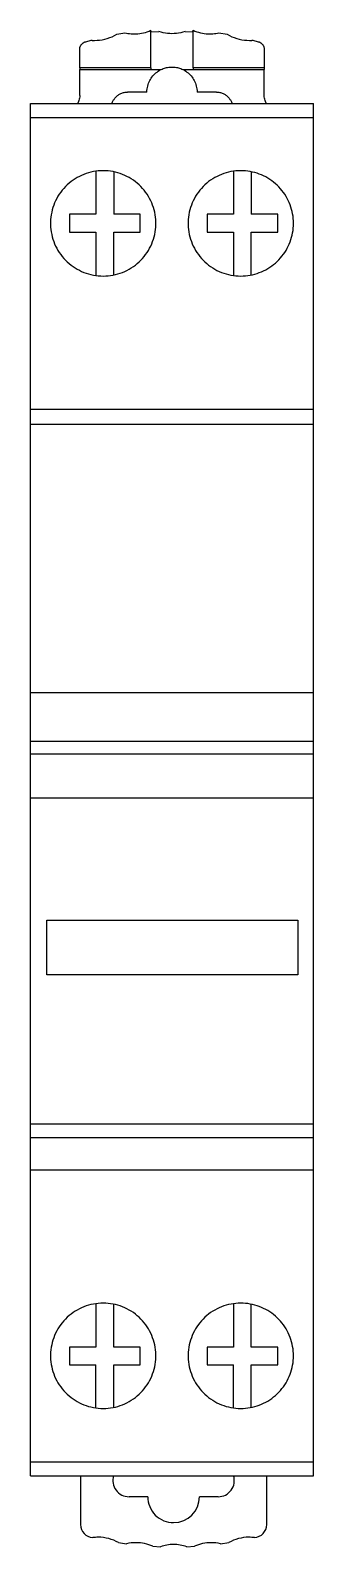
# Model space of a CAD drawing. Header units: millimetres. Extents: x 3609 to 5941, y 2453 to 3731.
# Drawn here: x 5075.5 to 5092.2, y 3355.9 to 3445.7 of the extents above; entities that cross this region are included whole.
import ezdxf

# ---------------------------------------------------------------- set-up
doc = ezdxf.new("R2010")
doc.units = ezdxf.units.MM

msp = doc.modelspace()

# ---------------------------------------------------------------- linework, layer by layer
for p, q in [((5079.853, 3445.139), (5080.001, 3445.179)), ((5080.001, 3445.179), (5080.146, 3445.228)), ((5080.146, 3445.228), (5080.289, 3445.287)), ((5080.289, 3445.287), (5080.43, 3445.354)), ((5080.43, 3445.354), (5080.569, 3445.431)), ((5080.569, 3445.431), (5081.05, 3445.509)), ((5081.05, 3445.509), (5081.14, 3445.491)), ((5081.14, 3445.491), (5081.23, 3445.476)), ((5081.23, 3445.476), (5081.32, 3445.465)), ((5081.32, 3445.465), (5081.409, 3445.457)), ((5081.409, 3445.457), (5081.498, 3445.452)), ((5081.498, 3445.452), (5081.587, 3445.45)), ((5081.587, 3445.45), (5081.7, 3445.453)), ((5081.7, 3445.453), (5081.813, 3445.461)), ((5081.813, 3445.461), (5081.925, 3445.474)), ((5081.925, 3445.474), (5082.037, 3445.492)), ((5082.037, 3445.492), (5082.148, 3445.515)), ((5082.148, 3445.515), (5082.259, 3445.543)), ((5082.259, 3445.543), (5082.369, 3445.577)), ((5082.369, 3445.577), (5082.479, 3445.617)), ((5082.479, 3445.617), (5082.588, 3445.662)), ((5082.596, 3445.602), (5082.588, 3445.662)), ((5082.588, 3443.451), (5082.588, 3445.662)), ((5082.588, 3445.602), (5082.596, 3445.602)), ((5082.6, 3445.57), (5082.596, 3445.602)), ((5082.6, 3445.57), (5083.057, 3445.592)), ((5083.186, 3445.552), (5083.057, 3445.592)), ((5083.315, 3445.52), (5083.186, 3445.552)), ((5083.445, 3445.495), (5083.315, 3445.52)), ((5083.574, 3445.478), (5083.445, 3445.495)), ((5083.704, 3445.467), (5083.574, 3445.478)), ((5083.833, 3445.464), (5083.704, 3445.467)), ((5083.962, 3445.467), (5083.833, 3445.464)), ((5084.092, 3445.478), (5083.962, 3445.467)), ((5084.221, 3445.495), (5084.092, 3445.478)), ((5084.351, 3445.52), (5084.221, 3445.495)), ((5084.48, 3445.552), (5084.351, 3445.52)), ((5084.609, 3445.592), (5084.48, 3445.552)), ((5084.609, 3445.592), (5085.066, 3445.57)), ((5085.066, 3445.57), (5085.07, 3445.602)), ((5085.07, 3445.602), (5085.078, 3445.662)), ((5085.07, 3445.602), (5085.078, 3445.602)), ((5085.078, 3445.662), (5085.188, 3445.617)), ((5085.078, 3443.451), (5085.078, 3445.662)), ((5085.188, 3445.617), (5085.298, 3445.578)), ((5085.298, 3445.578), (5085.408, 3445.544)), ((5085.408, 3445.544), (5085.519, 3445.515)), ((5085.519, 3445.515), (5085.631, 3445.492)), ((5085.631, 3445.492), (5085.743, 3445.474)), ((5085.743, 3445.474), (5085.856, 3445.461)), ((5085.856, 3445.461), (5085.969, 3445.453)), ((5085.969, 3445.453), (5086.083, 3445.451)), ((5086.083, 3445.451), (5086.171, 3445.452)), ((5086.171, 3445.452), (5086.258, 3445.457)), ((5086.258, 3445.457), (5086.346, 3445.465)), ((5086.346, 3445.465), (5086.434, 3445.476)), ((5086.434, 3445.476), (5086.523, 3445.49)), ((5086.523, 3445.49), (5086.612, 3445.507)), ((5086.612, 3445.507), (5087.092, 3445.431)), ((5087.092, 3445.431), (5087.231, 3445.354)), ((5087.231, 3445.354), (5087.373, 3445.287)), ((5087.373, 3445.287), (5087.516, 3445.228)), ((5087.516, 3445.228), (5087.662, 3445.179)), ((5087.662, 3445.179), (5087.81, 3445.139)), ((5078.375, 3443.451), (5078.376, 3444.577)), ((5078.376, 3444.577), (5078.38, 3444.606)), ((5078.38, 3444.606), (5078.384, 3444.633)), ((5078.384, 3444.633), (5078.39, 3444.659)), ((5078.39, 3444.659), (5078.398, 3444.684)), ((5078.398, 3444.684), (5078.407, 3444.708)), ((5078.407, 3444.708), (5078.417, 3444.731)), ((5078.417, 3444.731), (5078.428, 3444.753)), ((5078.428, 3444.753), (5078.44, 3444.774)), ((5078.44, 3444.774), (5078.453, 3444.794)), ((5078.453, 3444.794), (5078.467, 3444.814)), ((5078.467, 3444.814), (5078.482, 3444.832)), ((5078.482, 3444.832), (5078.497, 3444.85)), ((5078.497, 3444.85), (5078.514, 3444.867)), ((5078.514, 3444.867), (5078.531, 3444.884)), ((5078.531, 3444.884), (5078.549, 3444.9)), ((5078.549, 3444.9), (5078.569, 3444.914)), ((5078.569, 3444.914), (5078.589, 3444.928)), ((5078.589, 3444.928), (5078.611, 3444.941)), ((5078.611, 3444.941), (5078.633, 3444.953)), ((5078.633, 3444.953), (5078.657, 3444.963)), ((5078.657, 3444.963), (5078.682, 3444.973)), ((5078.682, 3444.973), (5078.709, 3444.981)), ((5078.709, 3444.981), (5078.737, 3444.988)), ((5078.737, 3444.988), (5079.05, 3445.073)), ((5079.05, 3445.073), (5079.082, 3445.071)), ((5079.082, 3445.071), (5079.115, 3445.069)), ((5079.115, 3445.069), (5079.147, 3445.068)), ((5079.147, 3445.068), (5079.179, 3445.067)), ((5079.179, 3445.067), (5079.211, 3445.066)), ((5079.211, 3445.066), (5079.243, 3445.066)), ((5079.243, 3445.066), (5079.399, 3445.071)), ((5079.399, 3445.071), (5079.552, 3445.085)), ((5079.552, 3445.085), (5079.704, 3445.107)), ((5079.704, 3445.107), (5079.853, 3445.139)), ((5087.81, 3445.139), (5087.96, 3445.107)), ((5087.96, 3445.107), (5088.112, 3445.085)), ((5088.112, 3445.085), (5088.267, 3445.071)), ((5088.267, 3445.071), (5088.423, 3445.066)), ((5088.423, 3445.066), (5088.455, 3445.066)), ((5088.455, 3445.066), (5088.487, 3445.067)), ((5088.487, 3445.067), (5088.519, 3445.068)), ((5088.519, 3445.068), (5088.551, 3445.069)), ((5088.551, 3445.069), (5088.583, 3445.071)), ((5088.583, 3445.071), (5088.616, 3445.073)), ((5088.616, 3445.073), (5088.929, 3444.988)), ((5088.929, 3444.988), (5088.957, 3444.981)), ((5088.957, 3444.981), (5088.983, 3444.973)), ((5088.983, 3444.973), (5089.009, 3444.963)), ((5089.009, 3444.963), (5089.033, 3444.953)), ((5089.033, 3444.953), (5089.055, 3444.941)), ((5089.055, 3444.941), (5089.077, 3444.928)), ((5089.077, 3444.928), (5089.097, 3444.914)), ((5089.097, 3444.914), (5089.116, 3444.899)), ((5089.116, 3444.899), (5089.135, 3444.884)), ((5089.135, 3444.884), (5089.152, 3444.867)), ((5089.152, 3444.867), (5089.168, 3444.85)), ((5089.168, 3444.85), (5089.184, 3444.832)), ((5089.184, 3444.832), (5089.199, 3444.814)), ((5089.199, 3444.814), (5089.213, 3444.794)), ((5089.213, 3444.794), (5089.226, 3444.774)), ((5089.226, 3444.774), (5089.238, 3444.753)), ((5089.238, 3444.753), (5089.249, 3444.731)), ((5089.249, 3444.731), (5089.259, 3444.708)), ((5089.259, 3444.708), (5089.268, 3444.684)), ((5089.268, 3444.684), (5089.275, 3444.659)), ((5089.275, 3444.659), (5089.282, 3444.633)), ((5089.282, 3444.633), (5089.286, 3444.605)), ((5089.286, 3444.605), (5089.29, 3444.577)), ((5089.29, 3444.577), (5089.291, 3443.451)), ((5082.588, 3443.451), (5078.375, 3443.451)), ((5078.375, 3443.451), (5078.375, 3443.34)), ((5082.588, 3443.451), (5082.588, 3443.34)), ((5083.25, 3443.37), (5083.315, 3443.396)), ((5083.315, 3443.396), (5083.38, 3443.418)), ((5083.38, 3443.418), (5083.444, 3443.438)), ((5083.444, 3443.438), (5083.509, 3443.454)), ((5083.509, 3443.454), (5083.574, 3443.467)), ((5083.574, 3443.467), (5083.639, 3443.476)), ((5083.639, 3443.476), (5083.703, 3443.483)), ((5083.703, 3443.483), (5083.768, 3443.487)), ((5083.768, 3443.487), (5083.833, 3443.489)), ((5083.833, 3443.489), (5083.898, 3443.487)), ((5083.898, 3443.487), (5083.963, 3443.483)), ((5083.963, 3443.483), (5084.027, 3443.476)), ((5084.027, 3443.476), (5084.092, 3443.467)), ((5084.092, 3443.467), (5084.157, 3443.454)), ((5084.157, 3443.454), (5084.222, 3443.438)), ((5084.222, 3443.438), (5084.286, 3443.418)), ((5084.286, 3443.418), (5084.351, 3443.396)), ((5084.351, 3443.396), (5084.416, 3443.37)), ((5089.291, 3443.451), (5085.078, 3443.451)), ((5085.078, 3443.451), (5085.078, 3443.34)), ((5089.291, 3443.451), (5089.291, 3443.34)), ((5078.374, 3441.811), (5078.375, 3443.34)), ((5078.375, 3443.34), (5082.588, 3443.34)), ((5082.417, 3442.45), (5082.445, 3442.531)), ((5082.445, 3442.531), (5082.477, 3442.609)), ((5082.477, 3442.609), (5082.513, 3442.684)), ((5082.513, 3442.684), (5082.553, 3442.757)), ((5082.553, 3442.757), (5082.597, 3442.827)), ((5082.588, 3443.34), (5083.185, 3443.34)), ((5082.597, 3442.827), (5082.645, 3442.895)), ((5082.645, 3442.895), (5082.697, 3442.96)), ((5082.697, 3442.96), (5082.753, 3443.023)), ((5082.753, 3443.023), (5082.813, 3443.083)), ((5082.813, 3443.083), (5082.878, 3443.141)), ((5082.878, 3443.141), (5082.947, 3443.195)), ((5082.947, 3443.195), (5083.021, 3443.247)), ((5083.021, 3443.247), (5083.1, 3443.295)), ((5083.1, 3443.295), (5083.185, 3443.34)), ((5083.185, 3443.34), (5083.25, 3443.37)), ((5084.416, 3443.37), (5084.481, 3443.34)), ((5084.481, 3443.34), (5085.078, 3443.34)), ((5084.481, 3443.34), (5084.566, 3443.295)), ((5084.566, 3443.295), (5084.645, 3443.247)), ((5084.645, 3443.247), (5084.719, 3443.195)), ((5084.719, 3443.195), (5084.788, 3443.141)), ((5084.788, 3443.141), (5084.853, 3443.083)), ((5084.853, 3443.083), (5084.913, 3443.023)), ((5084.913, 3443.023), (5084.969, 3442.96)), ((5084.969, 3442.96), (5085.021, 3442.895)), ((5085.021, 3442.895), (5085.069, 3442.827)), ((5085.069, 3442.827), (5085.113, 3442.757)), ((5085.078, 3443.34), (5089.291, 3443.34)), ((5085.113, 3442.757), (5085.153, 3442.684)), ((5085.153, 3442.684), (5085.189, 3442.609)), ((5085.189, 3442.609), (5085.221, 3442.531)), ((5085.221, 3442.531), (5085.249, 3442.45)), ((5089.292, 3441.811), (5089.291, 3443.34)), ((5078.361, 3441.651), (5078.346, 3441.579)), ((5078.371, 3441.728), (5078.361, 3441.651)), ((5078.374, 3441.811), (5078.371, 3441.728)), ((5080.402, 3441.577), (5080.427, 3441.613)), ((5080.427, 3441.613), (5080.454, 3441.648)), ((5080.454, 3441.648), (5080.482, 3441.682)), ((5080.482, 3441.682), (5080.512, 3441.714)), ((5080.512, 3441.714), (5080.543, 3441.745)), ((5080.543, 3441.745), (5080.576, 3441.774)), ((5080.576, 3441.774), (5080.611, 3441.803)), ((5080.611, 3441.803), (5080.648, 3441.83)), ((5080.648, 3441.83), (5080.686, 3441.855)), ((5080.686, 3441.855), (5080.726, 3441.879)), ((5080.726, 3441.879), (5080.768, 3441.902)), ((5080.768, 3441.902), (5080.812, 3441.922)), ((5080.812, 3441.922), (5080.858, 3441.941)), ((5080.858, 3441.941), (5080.907, 3441.958)), ((5080.907, 3441.958), (5080.958, 3441.973)), ((5080.958, 3441.973), (5081.012, 3441.986)), ((5081.012, 3441.986), (5081.07, 3441.996)), ((5081.07, 3441.996), (5081.132, 3442.002)), ((5081.132, 3442.002), (5081.199, 3442.004)), ((5082.349, 3442.004), (5081.199, 3442.004)), ((5082.349, 3442.004), (5082.352, 3442.1)), ((5082.352, 3442.1), (5082.36, 3442.192)), ((5082.36, 3442.192), (5082.374, 3442.281)), ((5082.374, 3442.281), (5082.394, 3442.367)), ((5082.394, 3442.367), (5082.417, 3442.45)), ((5085.249, 3442.45), (5085.272, 3442.367)), ((5085.272, 3442.367), (5085.292, 3442.281)), ((5085.292, 3442.281), (5085.306, 3442.192)), ((5085.306, 3442.192), (5085.314, 3442.1)), ((5085.314, 3442.1), (5085.317, 3442.004)), ((5086.467, 3442.004), (5085.317, 3442.004)), ((5086.467, 3442.004), (5086.534, 3442.002)), ((5086.534, 3442.002), (5086.596, 3441.996)), ((5086.596, 3441.996), (5086.654, 3441.986)), ((5086.654, 3441.986), (5086.708, 3441.973)), ((5086.708, 3441.973), (5086.759, 3441.958)), ((5086.759, 3441.958), (5086.808, 3441.941)), ((5086.808, 3441.941), (5086.854, 3441.922)), ((5086.854, 3441.922), (5086.898, 3441.902)), ((5086.898, 3441.902), (5086.94, 3441.879)), ((5086.94, 3441.879), (5086.98, 3441.855)), ((5086.98, 3441.855), (5087.018, 3441.83)), ((5087.018, 3441.83), (5087.055, 3441.803)), ((5087.055, 3441.803), (5087.09, 3441.774)), ((5087.09, 3441.774), (5087.123, 3441.745)), ((5087.123, 3441.745), (5087.154, 3441.714)), ((5087.154, 3441.714), (5087.184, 3441.682)), ((5087.184, 3441.682), (5087.212, 3441.648)), ((5087.212, 3441.648), (5087.239, 3441.613)), ((5087.239, 3441.613), (5087.264, 3441.577)), ((5089.295, 3441.728), (5089.292, 3441.811)), ((5089.305, 3441.651), (5089.295, 3441.728)), ((5089.32, 3441.579), (5089.305, 3441.651)), ((5075.453, 3440.504), (5075.453, 3441.334)), ((5075.453, 3441.334), (5092.213, 3441.334)), ((5078.276, 3441.39), (5078.246, 3441.334)), ((5078.303, 3441.45), (5078.276, 3441.39)), ((5078.327, 3441.513), (5078.303, 3441.45)), ((5078.346, 3441.579), (5078.327, 3441.513)), ((5080.286, 3441.334), (5080.301, 3441.378)), ((5080.301, 3441.378), (5080.317, 3441.421)), ((5080.317, 3441.421), (5080.336, 3441.462)), ((5080.336, 3441.462), (5080.356, 3441.502)), ((5080.356, 3441.502), (5080.378, 3441.54)), ((5080.378, 3441.54), (5080.402, 3441.577)), ((5087.264, 3441.577), (5087.288, 3441.54)), ((5087.288, 3441.54), (5087.31, 3441.502)), ((5087.31, 3441.502), (5087.33, 3441.462)), ((5087.33, 3441.462), (5087.349, 3441.421)), ((5087.349, 3441.421), (5087.365, 3441.378)), ((5087.365, 3441.378), (5087.38, 3441.334)), ((5089.339, 3441.513), (5089.32, 3441.579)), ((5089.363, 3441.45), (5089.339, 3441.513)), ((5089.39, 3441.39), (5089.363, 3441.45)), ((5089.421, 3441.334), (5089.39, 3441.39)), ((5092.213, 3440.504), (5092.213, 3441.334)), ((5075.453, 3423.233), (5075.453, 3440.504)), ((5075.453, 3440.504), (5092.213, 3440.504)), ((5092.213, 3423.233), (5092.213, 3440.504)), ((5078.623, 3437.137), (5078.488, 3437.08)), ((5078.76, 3437.187), (5078.623, 3437.137)), ((5078.9, 3437.231), (5078.76, 3437.187)), ((5079.041, 3437.268), (5078.9, 3437.231)), ((5079.183, 3437.298), (5079.041, 3437.268)), ((5079.326, 3437.322), (5079.183, 3437.298)), ((5079.47, 3437.339), (5079.326, 3437.322)), ((5079.332, 3437.323), (5079.332, 3434.774)), ((5079.616, 3437.349), (5079.47, 3437.339)), ((5079.763, 3437.353), (5079.616, 3437.349)), ((5079.91, 3437.349), (5079.763, 3437.353)), ((5080.056, 3437.339), (5079.91, 3437.349)), ((5080.2, 3437.322), (5080.056, 3437.339)), ((5080.343, 3437.298), (5080.2, 3437.322)), ((5080.485, 3437.268), (5080.343, 3437.298)), ((5080.385, 3437.29), (5080.385, 3434.774)), ((5080.627, 3437.23), (5080.485, 3437.268)), ((5080.766, 3437.187), (5080.627, 3437.23)), ((5080.904, 3437.136), (5080.766, 3437.187)), ((5081.039, 3437.08), (5080.904, 3437.136)), ((5086.763, 3437.137), (5086.628, 3437.08)), ((5086.901, 3437.187), (5086.763, 3437.137)), ((5087.04, 3437.231), (5086.901, 3437.187)), ((5087.181, 3437.268), (5087.04, 3437.231)), ((5087.323, 3437.298), (5087.181, 3437.268)), ((5087.467, 3437.322), (5087.323, 3437.298)), ((5087.611, 3437.339), (5087.467, 3437.322)), ((5087.472, 3437.323), (5087.472, 3434.774)), ((5087.756, 3437.349), (5087.611, 3437.339)), ((5087.903, 3437.353), (5087.756, 3437.349)), ((5088.044, 3437.349), (5087.903, 3437.353)), ((5088.183, 3437.34), (5088.044, 3437.349)), ((5088.321, 3437.325), (5088.183, 3437.34)), ((5088.459, 3437.303), (5088.321, 3437.325)), ((5088.595, 3437.275), (5088.459, 3437.303)), ((5088.526, 3437.29), (5088.526, 3434.774)), ((5088.73, 3437.241), (5088.595, 3437.275)), ((5088.864, 3437.201), (5088.73, 3437.241)), ((5088.996, 3437.155), (5088.864, 3437.201)), ((5089.126, 3437.103), (5088.996, 3437.155)), ((5089.254, 3437.045), (5089.126, 3437.103)), ((5077.435, 3436.309), (5077.34, 3436.197)), ((5077.535, 3436.416), (5077.435, 3436.309)), ((5077.639, 3436.517), (5077.535, 3436.416)), ((5077.748, 3436.614), (5077.639, 3436.517)), ((5077.861, 3436.706), (5077.748, 3436.614)), ((5077.979, 3436.792), (5077.861, 3436.706)), ((5078.101, 3436.873), (5077.979, 3436.792)), ((5078.226, 3436.948), (5078.101, 3436.873)), ((5078.355, 3437.017), (5078.226, 3436.948)), ((5078.488, 3437.08), (5078.355, 3437.017)), ((5081.171, 3437.016), (5081.039, 3437.08)), ((5081.3, 3436.947), (5081.171, 3437.016)), ((5081.426, 3436.872), (5081.3, 3436.947)), ((5081.547, 3436.791), (5081.426, 3436.872)), ((5081.665, 3436.705), (5081.547, 3436.791)), ((5081.779, 3436.613), (5081.665, 3436.705)), ((5081.887, 3436.517), (5081.779, 3436.613)), ((5081.992, 3436.415), (5081.887, 3436.517)), ((5082.091, 3436.308), (5081.992, 3436.415)), ((5082.186, 3436.196), (5082.091, 3436.308)), ((5085.575, 3436.309), (5085.481, 3436.197)), ((5085.675, 3436.415), (5085.575, 3436.309)), ((5085.779, 3436.517), (5085.675, 3436.415)), ((5085.888, 3436.614), (5085.779, 3436.517)), ((5086.002, 3436.706), (5085.888, 3436.614)), ((5086.12, 3436.792), (5086.002, 3436.706)), ((5086.241, 3436.873), (5086.12, 3436.792)), ((5086.367, 3436.948), (5086.241, 3436.873)), ((5086.496, 3437.017), (5086.367, 3436.948)), ((5086.628, 3437.08), (5086.496, 3437.017)), ((5089.378, 3436.982), (5089.254, 3437.045)), ((5089.5, 3436.913), (5089.378, 3436.982)), ((5089.618, 3436.839), (5089.5, 3436.913)), ((5089.733, 3436.759), (5089.618, 3436.839)), ((5089.844, 3436.675), (5089.733, 3436.759)), ((5089.952, 3436.585), (5089.844, 3436.675)), ((5090.055, 3436.491), (5089.952, 3436.585)), ((5090.154, 3436.392), (5090.055, 3436.491)), ((5090.248, 3436.289), (5090.154, 3436.392)), ((5090.338, 3436.182), (5090.248, 3436.289)), ((5076.838, 3435.313), (5076.791, 3435.175)), ((5076.891, 3435.448), (5076.838, 3435.313)), ((5076.951, 3435.581), (5076.891, 3435.448)), ((5077.017, 3435.711), (5076.951, 3435.581)), ((5077.089, 3435.838), (5077.017, 3435.711)), ((5077.167, 3435.961), (5077.089, 3435.838)), ((5077.251, 3436.081), (5077.167, 3435.961)), ((5077.34, 3436.197), (5077.251, 3436.081)), ((5082.275, 3436.08), (5082.186, 3436.196)), ((5082.359, 3435.96), (5082.275, 3436.08)), ((5082.437, 3435.837), (5082.359, 3435.96)), ((5082.509, 3435.71), (5082.437, 3435.837)), ((5082.575, 3435.58), (5082.509, 3435.71)), ((5082.634, 3435.448), (5082.575, 3435.58)), ((5082.688, 3435.312), (5082.634, 3435.448)), ((5082.735, 3435.174), (5082.688, 3435.312)), ((5084.978, 3435.313), (5084.931, 3435.174)), ((5085.032, 3435.448), (5084.978, 3435.313)), ((5085.091, 3435.581), (5085.032, 3435.448)), ((5085.157, 3435.711), (5085.091, 3435.581)), ((5085.23, 3435.838), (5085.157, 3435.711)), ((5085.308, 3435.961), (5085.23, 3435.838)), ((5085.392, 3436.081), (5085.308, 3435.961)), ((5085.481, 3436.197), (5085.392, 3436.081)), ((5090.423, 3436.071), (5090.338, 3436.182)), ((5090.503, 3435.956), (5090.423, 3436.071)), ((5090.577, 3435.837), (5090.503, 3435.956)), ((5090.646, 3435.716), (5090.577, 3435.837)), ((5090.71, 3435.591), (5090.646, 3435.716)), ((5090.768, 3435.464), (5090.71, 3435.591)), ((5090.82, 3435.334), (5090.768, 3435.464)), ((5090.867, 3435.201), (5090.82, 3435.334)), ((5076.654, 3434.457), (5076.647, 3434.312)), ((5076.668, 3434.602), (5076.654, 3434.457)), ((5076.689, 3434.747), (5076.668, 3434.602)), ((5076.716, 3434.891), (5076.689, 3434.747)), ((5076.75, 3435.034), (5076.716, 3434.891)), ((5076.791, 3435.175), (5076.75, 3435.034)), ((5077.769, 3434.774), (5077.769, 3433.72)), ((5079.332, 3434.774), (5077.769, 3434.774)), ((5081.948, 3434.774), (5080.385, 3434.774)), ((5081.948, 3433.72), (5081.948, 3434.774)), ((5082.775, 3435.034), (5082.735, 3435.174)), ((5082.81, 3434.891), (5082.775, 3435.034)), ((5082.837, 3434.747), (5082.81, 3434.891)), ((5082.858, 3434.603), (5082.837, 3434.747)), ((5082.871, 3434.457), (5082.858, 3434.603)), ((5082.878, 3434.312), (5082.871, 3434.457)), ((5084.795, 3434.457), (5084.788, 3434.311)), ((5084.808, 3434.602), (5084.795, 3434.457)), ((5084.829, 3434.747), (5084.808, 3434.602)), ((5084.856, 3434.891), (5084.829, 3434.747)), ((5084.891, 3435.034), (5084.856, 3434.891)), ((5084.931, 3435.174), (5084.891, 3435.034)), ((5085.909, 3434.774), (5085.909, 3433.72)), ((5087.472, 3434.774), (5085.909, 3434.774)), ((5090.089, 3434.774), (5088.526, 3434.774)), ((5090.089, 3433.72), (5090.089, 3434.774)), ((5090.907, 3435.067), (5090.867, 3435.201)), ((5090.941, 3434.932), (5090.907, 3435.067)), ((5090.969, 3434.795), (5090.941, 3434.932)), ((5090.991, 3434.658), (5090.969, 3434.795)), ((5091.007, 3434.519), (5090.991, 3434.658)), ((5091.016, 3434.38), (5091.007, 3434.519)), ((5076.647, 3434.312), (5076.647, 3434.166)), ((5076.647, 3434.166), (5076.654, 3434.02)), ((5076.654, 3434.02), (5076.668, 3433.875)), ((5076.668, 3433.875), (5076.688, 3433.73)), ((5076.688, 3433.73), (5076.715, 3433.586)), ((5076.715, 3433.586), (5076.749, 3433.443)), ((5077.769, 3433.72), (5079.332, 3433.72)), ((5079.332, 3433.72), (5079.332, 3431.152)), ((5080.385, 3433.72), (5081.948, 3433.72)), ((5080.385, 3431.185), (5080.385, 3433.72)), ((5082.776, 3433.443), (5082.81, 3433.586)), ((5082.81, 3433.586), (5082.837, 3433.73)), ((5082.837, 3433.73), (5082.858, 3433.875)), ((5082.858, 3433.875), (5082.872, 3434.021)), ((5082.872, 3434.021), (5082.878, 3434.166)), ((5082.878, 3434.166), (5082.878, 3434.312)), ((5084.788, 3434.311), (5084.788, 3434.166)), ((5084.788, 3434.166), (5084.794, 3434.02)), ((5084.794, 3434.02), (5084.808, 3433.875)), ((5084.808, 3433.875), (5084.829, 3433.73)), ((5084.829, 3433.73), (5084.856, 3433.586)), ((5084.856, 3433.586), (5084.89, 3433.443)), ((5085.909, 3433.72), (5087.472, 3433.72)), ((5087.472, 3433.72), (5087.472, 3431.152)), ((5088.526, 3433.72), (5090.089, 3433.72)), ((5088.526, 3431.185), (5088.526, 3433.72)), ((5090.908, 3433.412), (5090.942, 3433.548)), ((5090.942, 3433.548), (5090.97, 3433.684)), ((5090.97, 3433.684), (5090.992, 3433.822)), ((5090.992, 3433.822), (5091.007, 3433.96)), ((5091.007, 3433.96), (5091.017, 3434.099)), ((5091.02, 3434.24), (5091.016, 3434.38)), ((5091.017, 3434.099), (5091.02, 3434.24)), ((5076.749, 3433.443), (5076.79, 3433.303)), ((5076.79, 3433.303), (5076.837, 3433.165)), ((5076.837, 3433.165), (5076.89, 3433.029)), ((5076.89, 3433.029), (5076.95, 3432.896)), ((5076.95, 3432.896), (5077.016, 3432.766)), ((5077.016, 3432.766), (5077.088, 3432.639)), ((5077.088, 3432.639), (5077.166, 3432.516)), ((5082.359, 3432.515), (5082.437, 3432.638)), ((5082.437, 3432.638), (5082.509, 3432.765)), ((5082.509, 3432.765), (5082.575, 3432.896)), ((5082.575, 3432.896), (5082.635, 3433.028)), ((5082.635, 3433.028), (5082.688, 3433.164)), ((5082.688, 3433.164), (5082.735, 3433.303)), ((5082.735, 3433.303), (5082.776, 3433.443)), ((5084.89, 3433.443), (5084.931, 3433.303)), ((5084.931, 3433.303), (5084.978, 3433.164)), ((5084.978, 3433.164), (5085.031, 3433.029)), ((5085.031, 3433.029), (5085.091, 3432.896)), ((5085.091, 3432.896), (5085.156, 3432.766)), ((5085.156, 3432.766), (5085.229, 3432.639)), ((5085.229, 3432.639), (5085.307, 3432.515)), ((5090.505, 3432.523), (5090.579, 3432.641)), ((5090.579, 3432.641), (5090.649, 3432.763)), ((5090.649, 3432.763), (5090.712, 3432.888)), ((5090.712, 3432.888), (5090.77, 3433.016)), ((5090.77, 3433.016), (5090.822, 3433.146)), ((5090.822, 3433.146), (5090.868, 3433.278)), ((5090.868, 3433.278), (5090.908, 3433.412)), ((5077.166, 3432.516), (5077.25, 3432.395)), ((5077.25, 3432.395), (5077.339, 3432.279)), ((5077.339, 3432.279), (5077.434, 3432.168)), ((5077.434, 3432.168), (5077.534, 3432.061)), ((5077.534, 3432.061), (5077.638, 3431.959)), ((5077.638, 3431.959), (5077.747, 3431.862)), ((5077.747, 3431.862), (5077.86, 3431.77)), ((5077.86, 3431.77), (5077.978, 3431.684)), ((5081.546, 3431.683), (5081.664, 3431.769)), ((5081.664, 3431.769), (5081.778, 3431.861)), ((5081.778, 3431.861), (5081.887, 3431.958)), ((5081.887, 3431.958), (5081.991, 3432.06)), ((5081.991, 3432.06), (5082.091, 3432.167)), ((5082.091, 3432.167), (5082.186, 3432.279)), ((5082.186, 3432.279), (5082.275, 3432.395)), ((5082.275, 3432.395), (5082.359, 3432.515)), ((5085.307, 3432.515), (5085.391, 3432.395)), ((5085.391, 3432.395), (5085.48, 3432.279)), ((5085.48, 3432.279), (5085.575, 3432.168)), ((5085.575, 3432.168), (5085.674, 3432.061)), ((5085.674, 3432.061), (5085.779, 3431.959)), ((5085.779, 3431.959), (5085.888, 3431.862)), ((5085.888, 3431.862), (5086.001, 3431.77)), ((5086.001, 3431.77), (5086.119, 3431.684)), ((5089.62, 3431.638), (5089.735, 3431.717)), ((5089.735, 3431.717), (5089.846, 3431.802)), ((5089.846, 3431.802), (5089.954, 3431.892)), ((5089.954, 3431.892), (5090.057, 3431.986)), ((5090.057, 3431.986), (5090.156, 3432.085)), ((5090.156, 3432.085), (5090.251, 3432.189)), ((5090.251, 3432.189), (5090.34, 3432.296)), ((5090.34, 3432.296), (5090.425, 3432.408)), ((5090.425, 3432.408), (5090.505, 3432.523)), ((5077.978, 3431.684), (5078.1, 3431.603)), ((5078.1, 3431.603), (5078.226, 3431.528)), ((5078.226, 3431.528), (5078.355, 3431.459)), ((5078.355, 3431.459), (5078.487, 3431.395)), ((5078.487, 3431.395), (5078.622, 3431.339)), ((5078.622, 3431.339), (5078.76, 3431.288)), ((5078.76, 3431.288), (5078.899, 3431.245)), ((5078.899, 3431.245), (5079.04, 3431.207)), ((5079.04, 3431.207), (5079.183, 3431.177)), ((5079.183, 3431.177), (5079.326, 3431.153)), ((5079.326, 3431.153), (5079.47, 3431.136)), ((5079.47, 3431.136), (5079.616, 3431.126)), ((5079.616, 3431.126), (5079.763, 3431.122)), ((5079.763, 3431.122), (5079.91, 3431.126)), ((5079.91, 3431.126), (5080.055, 3431.136)), ((5080.055, 3431.136), (5080.199, 3431.153)), ((5080.199, 3431.153), (5080.342, 3431.177)), ((5080.342, 3431.177), (5080.485, 3431.207)), ((5080.485, 3431.207), (5080.626, 3431.244)), ((5080.626, 3431.244), (5080.765, 3431.288)), ((5080.765, 3431.288), (5080.903, 3431.338)), ((5080.903, 3431.338), (5081.038, 3431.395)), ((5081.038, 3431.395), (5081.17, 3431.458)), ((5081.17, 3431.458), (5081.299, 3431.527)), ((5081.299, 3431.527), (5081.425, 3431.602)), ((5081.425, 3431.602), (5081.546, 3431.683)), ((5086.119, 3431.684), (5086.241, 3431.603)), ((5086.241, 3431.603), (5086.366, 3431.528)), ((5086.366, 3431.528), (5086.495, 3431.458)), ((5086.495, 3431.458), (5086.628, 3431.395)), ((5086.628, 3431.395), (5086.763, 3431.339)), ((5086.763, 3431.339), (5086.9, 3431.288)), ((5086.9, 3431.288), (5087.04, 3431.245)), ((5087.04, 3431.245), (5087.181, 3431.207)), ((5087.181, 3431.207), (5087.323, 3431.177)), ((5087.323, 3431.177), (5087.466, 3431.153)), ((5087.466, 3431.153), (5087.611, 3431.136)), ((5087.611, 3431.136), (5087.756, 3431.126)), ((5087.756, 3431.126), (5087.903, 3431.122)), ((5087.903, 3431.122), (5088.044, 3431.126)), ((5088.044, 3431.126), (5088.183, 3431.135)), ((5088.183, 3431.135), (5088.321, 3431.151)), ((5088.321, 3431.151), (5088.459, 3431.172)), ((5088.459, 3431.172), (5088.595, 3431.2)), ((5088.595, 3431.2), (5088.731, 3431.234)), ((5088.731, 3431.234), (5088.865, 3431.275)), ((5088.865, 3431.275), (5088.997, 3431.321)), ((5088.997, 3431.321), (5089.127, 3431.373)), ((5089.127, 3431.373), (5089.255, 3431.431)), ((5089.255, 3431.431), (5089.38, 3431.494)), ((5089.38, 3431.494), (5089.501, 3431.563)), ((5089.501, 3431.563), (5089.62, 3431.638)), ((5075.453, 3422.353), (5075.453, 3423.233)), ((5075.453, 3423.233), (5092.213, 3423.233)), ((5092.213, 3422.353), (5092.213, 3423.233)), ((5075.453, 3406.473), (5075.453, 3422.353)), ((5075.453, 3422.353), (5092.213, 3422.353)), ((5092.213, 3406.473), (5092.213, 3422.353)), ((5075.453, 3403.6), (5075.453, 3406.473)), ((5075.453, 3406.473), (5092.213, 3406.473)), ((5092.213, 3403.6), (5092.213, 3406.473)), ((5075.453, 3402.834), (5075.453, 3403.6)), ((5075.453, 3403.6), (5092.213, 3403.6)), ((5092.213, 3402.834), (5092.213, 3403.6)), ((5075.453, 3400.232), (5075.453, 3402.834)), ((5075.453, 3402.834), (5092.213, 3402.834)), ((5092.213, 3400.232), (5092.213, 3402.834)), ((5075.453, 3386.028), (5075.453, 3400.232)), ((5075.453, 3400.232), (5092.213, 3400.232)), ((5092.213, 3386.028), (5092.213, 3400.232)), ((5092.213, 3380.943), (5092.213, 3387.317)), ((5075.453, 3380.943), (5075.453, 3386.028)), ((5075.453, 3380.136), (5075.453, 3380.943)), ((5075.453, 3380.943), (5092.213, 3380.943)), ((5092.213, 3380.136), (5092.213, 3380.943)), ((5075.453, 3378.221), (5075.453, 3380.136)), ((5075.453, 3380.136), (5092.213, 3380.136)), ((5092.213, 3378.221), (5092.213, 3380.136)), ((5075.453, 3360.95), (5075.453, 3378.221)), ((5075.453, 3378.221), (5092.213, 3378.221)), ((5092.213, 3360.95), (5092.213, 3378.221)), ((5078.101, 3369.852), (5077.979, 3369.771)), ((5078.227, 3369.927), (5078.101, 3369.852)), ((5078.356, 3369.996), (5078.227, 3369.927)), ((5078.488, 3370.059), (5078.356, 3369.996)), ((5078.623, 3370.116), (5078.488, 3370.059)), ((5078.76, 3370.166), (5078.623, 3370.116)), ((5078.9, 3370.21), (5078.76, 3370.166)), ((5079.041, 3370.247), (5078.9, 3370.21)), ((5079.183, 3370.277), (5079.041, 3370.247)), ((5079.326, 3370.301), (5079.183, 3370.277)), ((5079.47, 3370.318), (5079.326, 3370.301)), ((5079.332, 3370.302), (5079.332, 3367.734)), ((5079.616, 3370.328), (5079.47, 3370.318)), ((5079.763, 3370.332), (5079.616, 3370.328)), ((5079.91, 3370.328), (5079.763, 3370.332)), ((5080.055, 3370.318), (5079.91, 3370.328)), ((5080.2, 3370.301), (5080.055, 3370.318)), ((5080.343, 3370.277), (5080.2, 3370.301)), ((5080.485, 3370.247), (5080.343, 3370.277)), ((5080.385, 3367.734), (5080.385, 3370.269)), ((5080.626, 3370.21), (5080.485, 3370.247)), ((5080.766, 3370.166), (5080.626, 3370.21)), ((5080.903, 3370.116), (5080.766, 3370.166)), ((5081.038, 3370.059), (5080.903, 3370.116)), ((5081.171, 3369.996), (5081.038, 3370.059)), ((5081.3, 3369.926), (5081.171, 3369.996)), ((5081.425, 3369.851), (5081.3, 3369.926)), ((5081.547, 3369.77), (5081.425, 3369.851)), ((5086.242, 3369.852), (5086.12, 3369.771)), ((5086.367, 3369.927), (5086.242, 3369.852)), ((5086.496, 3369.996), (5086.367, 3369.927)), ((5086.628, 3370.059), (5086.496, 3369.996)), ((5086.763, 3370.116), (5086.628, 3370.059)), ((5086.901, 3370.166), (5086.763, 3370.116)), ((5087.04, 3370.21), (5086.901, 3370.166)), ((5087.181, 3370.247), (5087.04, 3370.21)), ((5087.324, 3370.277), (5087.181, 3370.247)), ((5087.467, 3370.301), (5087.324, 3370.277)), ((5087.611, 3370.318), (5087.467, 3370.301)), ((5087.472, 3370.302), (5087.472, 3367.734)), ((5087.756, 3370.328), (5087.611, 3370.318)), ((5087.903, 3370.332), (5087.756, 3370.328)), ((5088.044, 3370.329), (5087.903, 3370.332)), ((5088.183, 3370.319), (5088.044, 3370.329)), ((5088.321, 3370.304), (5088.183, 3370.319)), ((5088.459, 3370.282), (5088.321, 3370.304)), ((5088.595, 3370.254), (5088.459, 3370.282)), ((5088.526, 3367.734), (5088.526, 3370.269)), ((5088.731, 3370.22), (5088.595, 3370.254)), ((5088.865, 3370.18), (5088.731, 3370.22)), ((5088.997, 3370.133), (5088.865, 3370.18)), ((5089.127, 3370.081), (5088.997, 3370.133)), ((5089.255, 3370.024), (5089.127, 3370.081)), ((5089.379, 3369.96), (5089.255, 3370.024)), ((5089.501, 3369.891), (5089.379, 3369.96)), ((5089.62, 3369.817), (5089.501, 3369.891)), ((5089.735, 3369.737), (5089.62, 3369.817)), ((5077.167, 3368.94), (5077.088, 3368.816)), ((5077.251, 3369.06), (5077.167, 3368.94)), ((5077.34, 3369.176), (5077.251, 3369.06)), ((5077.435, 3369.287), (5077.34, 3369.176)), ((5077.534, 3369.394), (5077.435, 3369.287)), ((5077.639, 3369.496), (5077.534, 3369.394)), ((5077.748, 3369.593), (5077.639, 3369.496)), ((5077.861, 3369.685), (5077.748, 3369.593)), ((5077.979, 3369.771), (5077.861, 3369.685)), ((5081.665, 3369.684), (5081.547, 3369.77)), ((5081.779, 3369.592), (5081.665, 3369.684)), ((5081.888, 3369.496), (5081.779, 3369.592)), ((5081.992, 3369.394), (5081.888, 3369.496)), ((5082.091, 3369.287), (5081.992, 3369.394)), ((5082.186, 3369.175), (5082.091, 3369.287)), ((5082.276, 3369.059), (5082.186, 3369.175)), ((5082.359, 3368.939), (5082.276, 3369.059)), ((5082.438, 3368.815), (5082.359, 3368.939)), ((5085.307, 3368.94), (5085.229, 3368.816)), ((5085.391, 3369.06), (5085.307, 3368.94)), ((5085.48, 3369.176), (5085.391, 3369.06)), ((5085.575, 3369.287), (5085.48, 3369.176)), ((5085.675, 3369.394), (5085.575, 3369.287)), ((5085.779, 3369.496), (5085.675, 3369.394)), ((5085.888, 3369.593), (5085.779, 3369.496)), ((5086.002, 3369.685), (5085.888, 3369.593)), ((5086.12, 3369.771), (5086.002, 3369.685)), ((5089.846, 3369.652), (5089.735, 3369.737)), ((5089.953, 3369.563), (5089.846, 3369.652)), ((5090.057, 3369.468), (5089.953, 3369.563)), ((5090.156, 3369.369), (5090.057, 3369.468)), ((5090.25, 3369.266), (5090.156, 3369.369)), ((5090.34, 3369.159), (5090.25, 3369.266)), ((5090.425, 3369.047), (5090.34, 3369.159)), ((5090.504, 3368.932), (5090.425, 3369.047)), ((5090.579, 3368.814), (5090.504, 3368.932)), ((5076.75, 3368.011), (5076.716, 3367.868)), ((5076.79, 3368.152), (5076.75, 3368.011)), ((5076.837, 3368.29), (5076.79, 3368.152)), ((5076.891, 3368.426), (5076.837, 3368.29)), ((5076.95, 3368.559), (5076.891, 3368.426)), ((5077.016, 3368.689), (5076.95, 3368.559)), ((5077.088, 3368.816), (5077.016, 3368.689)), ((5082.51, 3368.688), (5082.438, 3368.815)), ((5082.575, 3368.558), (5082.51, 3368.688)), ((5082.635, 3368.425), (5082.575, 3368.558)), ((5082.688, 3368.29), (5082.635, 3368.425)), ((5082.735, 3368.152), (5082.688, 3368.29)), ((5082.776, 3368.011), (5082.735, 3368.152)), ((5082.81, 3367.868), (5082.776, 3368.011)), ((5084.89, 3368.011), (5084.856, 3367.868)), ((5084.931, 3368.152), (5084.89, 3368.011)), ((5084.978, 3368.29), (5084.931, 3368.152)), ((5085.031, 3368.426), (5084.978, 3368.29)), ((5085.091, 3368.559), (5085.031, 3368.426)), ((5085.157, 3368.689), (5085.091, 3368.559)), ((5085.229, 3368.816), (5085.157, 3368.689)), ((5090.648, 3368.692), (5090.579, 3368.814)), ((5090.712, 3368.567), (5090.648, 3368.692)), ((5090.769, 3368.44), (5090.712, 3368.567)), ((5090.821, 3368.31), (5090.769, 3368.44)), ((5090.868, 3368.177), (5090.821, 3368.31)), ((5090.908, 3368.043), (5090.868, 3368.177)), ((5090.942, 3367.908), (5090.908, 3368.043)), ((5076.654, 3367.434), (5076.647, 3367.288)), ((5076.647, 3367.288), (5076.647, 3367.143)), ((5076.647, 3367.143), (5076.654, 3366.997)), ((5076.668, 3367.579), (5076.654, 3367.434)), ((5076.688, 3367.724), (5076.668, 3367.579)), ((5076.716, 3367.868), (5076.688, 3367.724)), ((5077.769, 3367.734), (5077.769, 3366.681)), ((5079.332, 3367.734), (5077.769, 3367.734)), ((5081.948, 3367.734), (5080.385, 3367.734)), ((5081.948, 3366.681), (5081.948, 3367.734)), ((5082.837, 3367.724), (5082.81, 3367.868)), ((5082.858, 3367.579), (5082.837, 3367.724)), ((5082.872, 3367.434), (5082.858, 3367.579)), ((5082.878, 3367.288), (5082.872, 3367.434)), ((5082.872, 3366.997), (5082.878, 3367.143)), ((5082.878, 3367.143), (5082.878, 3367.288)), ((5084.794, 3367.434), (5084.788, 3367.288)), ((5084.788, 3367.288), (5084.788, 3367.142)), ((5084.788, 3367.142), (5084.795, 3366.997)), ((5084.808, 3367.579), (5084.794, 3367.434)), ((5084.829, 3367.724), (5084.808, 3367.579)), ((5084.856, 3367.868), (5084.829, 3367.724)), ((5085.909, 3367.734), (5085.909, 3366.681)), ((5087.472, 3367.734), (5085.909, 3367.734)), ((5090.089, 3367.734), (5088.526, 3367.734)), ((5090.089, 3366.681), (5090.089, 3367.734)), ((5090.97, 3367.771), (5090.942, 3367.908)), ((5090.992, 3367.634), (5090.97, 3367.771)), ((5091.007, 3367.496), (5090.992, 3367.634)), ((5091.017, 3367.357), (5091.007, 3367.496)), ((5091.02, 3367.217), (5091.017, 3367.357)), ((5091.017, 3367.076), (5091.02, 3367.217)), ((5076.654, 3366.997), (5076.668, 3366.852)), ((5076.668, 3366.852), (5076.689, 3366.707)), ((5076.689, 3366.707), (5076.716, 3366.563)), ((5076.716, 3366.563), (5076.75, 3366.421)), ((5076.75, 3366.421), (5076.791, 3366.28)), ((5076.791, 3366.28), (5076.838, 3366.142)), ((5077.769, 3366.681), (5079.332, 3366.681)), ((5079.332, 3364.132), (5079.332, 3366.681)), ((5080.385, 3366.681), (5081.948, 3366.681)), ((5080.385, 3364.164), (5080.385, 3366.681)), ((5082.688, 3366.142), (5082.735, 3366.28)), ((5082.735, 3366.28), (5082.775, 3366.42)), ((5082.775, 3366.42), (5082.81, 3366.563)), ((5082.81, 3366.563), (5082.837, 3366.707)), ((5082.837, 3366.707), (5082.858, 3366.852)), ((5082.858, 3366.852), (5082.872, 3366.997)), ((5084.795, 3366.997), (5084.808, 3366.852)), ((5084.808, 3366.852), (5084.829, 3366.707)), ((5084.829, 3366.707), (5084.857, 3366.563)), ((5084.857, 3366.563), (5084.891, 3366.42)), ((5084.891, 3366.42), (5084.931, 3366.28)), ((5084.931, 3366.28), (5084.978, 3366.142)), ((5085.909, 3366.681), (5087.472, 3366.681)), ((5087.472, 3364.132), (5087.472, 3366.681)), ((5088.526, 3366.681), (5090.089, 3366.681)), ((5088.526, 3364.164), (5088.526, 3366.681)), ((5090.821, 3366.122), (5090.867, 3366.254)), ((5090.867, 3366.254), (5090.907, 3366.388)), ((5090.907, 3366.388), (5090.942, 3366.524)), ((5090.942, 3366.524), (5090.97, 3366.661)), ((5090.97, 3366.661), (5090.992, 3366.798)), ((5090.992, 3366.798), (5091.007, 3366.937)), ((5091.007, 3366.937), (5091.017, 3367.076)), ((5076.838, 3366.142), (5076.891, 3366.007)), ((5076.891, 3366.007), (5076.951, 3365.874)), ((5076.951, 3365.874), (5077.017, 3365.744)), ((5077.017, 3365.744), (5077.089, 3365.617)), ((5077.089, 3365.617), (5077.167, 3365.494)), ((5077.167, 3365.494), (5077.25, 3365.374)), ((5077.25, 3365.374), (5077.34, 3365.258)), ((5082.185, 3365.257), (5082.275, 3365.373)), ((5082.275, 3365.373), (5082.358, 3365.493)), ((5082.358, 3365.493), (5082.437, 3365.616)), ((5082.437, 3365.616), (5082.509, 3365.743)), ((5082.509, 3365.743), (5082.575, 3365.873)), ((5082.575, 3365.873), (5082.634, 3366.006)), ((5082.634, 3366.006), (5082.688, 3366.142)), ((5084.978, 3366.142), (5085.032, 3366.006)), ((5085.032, 3366.006), (5085.091, 3365.874)), ((5085.091, 3365.874), (5085.157, 3365.744)), ((5085.157, 3365.744), (5085.229, 3365.617)), ((5085.229, 3365.617), (5085.307, 3365.494)), ((5085.307, 3365.494), (5085.391, 3365.374)), ((5085.391, 3365.374), (5085.48, 3365.258)), ((5090.338, 3365.273), (5090.423, 3365.384)), ((5090.423, 3365.384), (5090.503, 3365.499)), ((5090.503, 3365.499), (5090.578, 3365.618)), ((5090.578, 3365.618), (5090.647, 3365.739)), ((5090.647, 3365.739), (5090.711, 3365.864)), ((5090.711, 3365.864), (5090.769, 3365.992)), ((5090.769, 3365.992), (5090.821, 3366.122)), ((5077.34, 3365.258), (5077.434, 3365.146)), ((5077.434, 3365.146), (5077.534, 3365.04)), ((5077.534, 3365.04), (5077.638, 3364.938)), ((5077.638, 3364.938), (5077.747, 3364.841)), ((5077.747, 3364.841), (5077.86, 3364.749)), ((5077.86, 3364.749), (5077.978, 3364.663)), ((5077.978, 3364.663), (5078.1, 3364.582)), ((5078.1, 3364.582), (5078.226, 3364.507)), ((5078.226, 3364.507), (5078.355, 3364.438)), ((5078.355, 3364.438), (5078.487, 3364.375)), ((5081.038, 3364.374), (5081.17, 3364.437)), ((5081.17, 3364.437), (5081.299, 3364.507)), ((5081.299, 3364.507), (5081.425, 3364.582)), ((5081.425, 3364.582), (5081.546, 3364.662)), ((5081.546, 3364.662), (5081.664, 3364.749)), ((5081.664, 3364.749), (5081.778, 3364.84)), ((5081.778, 3364.84), (5081.887, 3364.937)), ((5081.887, 3364.937), (5081.991, 3365.039)), ((5081.991, 3365.039), (5082.091, 3365.146)), ((5082.091, 3365.146), (5082.185, 3365.257)), ((5085.48, 3365.258), (5085.575, 3365.146)), ((5085.575, 3365.146), (5085.674, 3365.04)), ((5085.674, 3365.04), (5085.779, 3364.938)), ((5085.779, 3364.938), (5085.888, 3364.841)), ((5085.888, 3364.841), (5086.001, 3364.749)), ((5086.001, 3364.749), (5086.119, 3364.663)), ((5086.119, 3364.663), (5086.24, 3364.582)), ((5086.24, 3364.582), (5086.366, 3364.507)), ((5086.366, 3364.507), (5086.495, 3364.438)), ((5086.495, 3364.438), (5086.627, 3364.375)), ((5089.254, 3364.409), (5089.378, 3364.473)), ((5089.378, 3364.473), (5089.5, 3364.541)), ((5089.5, 3364.541), (5089.618, 3364.616)), ((5089.618, 3364.616), (5089.733, 3364.695)), ((5089.733, 3364.695), (5089.844, 3364.78)), ((5089.844, 3364.78), (5089.952, 3364.869)), ((5089.952, 3364.869), (5090.055, 3364.963)), ((5090.055, 3364.963), (5090.154, 3365.062)), ((5090.154, 3365.062), (5090.249, 3365.165)), ((5090.249, 3365.165), (5090.338, 3365.273)), ((5078.487, 3364.375), (5078.622, 3364.318)), ((5078.622, 3364.318), (5078.759, 3364.268)), ((5078.759, 3364.268), (5078.899, 3364.224)), ((5078.899, 3364.224), (5079.04, 3364.187)), ((5079.04, 3364.187), (5079.182, 3364.156)), ((5079.182, 3364.156), (5079.326, 3364.132)), ((5079.326, 3364.132), (5079.47, 3364.115)), ((5079.47, 3364.115), (5079.616, 3364.105)), ((5079.616, 3364.105), (5079.763, 3364.102)), ((5079.763, 3364.102), (5079.91, 3364.105)), ((5079.91, 3364.105), (5080.055, 3364.115)), ((5080.055, 3364.115), (5080.2, 3364.132)), ((5080.2, 3364.132), (5080.343, 3364.156)), ((5080.343, 3364.156), (5080.485, 3364.186)), ((5080.485, 3364.186), (5080.626, 3364.224)), ((5080.626, 3364.224), (5080.766, 3364.267)), ((5080.766, 3364.267), (5080.903, 3364.318)), ((5080.903, 3364.318), (5081.038, 3364.374)), ((5086.627, 3364.375), (5086.762, 3364.318)), ((5086.762, 3364.318), (5086.9, 3364.268)), ((5086.9, 3364.268), (5087.039, 3364.224)), ((5087.039, 3364.224), (5087.181, 3364.187)), ((5087.181, 3364.187), (5087.323, 3364.156)), ((5087.323, 3364.156), (5087.466, 3364.132)), ((5087.466, 3364.132), (5087.611, 3364.115)), ((5087.611, 3364.115), (5087.756, 3364.105)), ((5087.756, 3364.105), (5087.903, 3364.102)), ((5087.903, 3364.102), (5088.044, 3364.105)), ((5088.044, 3364.105), (5088.183, 3364.114)), ((5088.183, 3364.114), (5088.321, 3364.13)), ((5088.321, 3364.13), (5088.458, 3364.151)), ((5088.458, 3364.151), (5088.595, 3364.179)), ((5088.595, 3364.179), (5088.73, 3364.213)), ((5088.73, 3364.213), (5088.864, 3364.253)), ((5088.864, 3364.253), (5088.996, 3364.3)), ((5088.996, 3364.3), (5089.126, 3364.352)), ((5089.126, 3364.352), (5089.254, 3364.409)), ((5075.453, 3360.12), (5075.453, 3360.95)), ((5075.453, 3360.95), (5092.213, 3360.95)), ((5092.213, 3360.12), (5092.213, 3360.95)), ((5075.453, 3360.12), (5092.213, 3360.12)), ((5078.421, 3360.12), (5078.422, 3357.234)), ((5089.436, 3357.234), (5089.436, 3360.12)), ((5082.396, 3358.875), (5081.295, 3358.875)), ((5086.562, 3358.875), (5085.461, 3358.875)), ((5080.67, 3356.16), (5081.15, 3356.09)), ((5082.695, 3355.943), (5083.152, 3355.921)), ((5084.705, 3355.921), (5085.162, 3355.943)), ((5086.708, 3356.09), (5087.188, 3356.16))]:
    msp.add_line(p, q)
msp.add_lwpolyline([(5076.42, 3392.997), (5091.28, 3392.997), (5091.28, 3389.772), (5076.42, 3389.772)], close=True)
for centre, radius, start, end in [((5081.295, 3359.833), 0.958, 162.54242, 270.00002), ((5086.562, 3359.833), 0.958, 269.99998, 17.45758), ((5083.929, 3358.875), 1.532, 179.99998, 270.00002), ((5083.929, 3358.875), 1.532, 270.00002, 0.00002), ((5079.201, 3357.234), 0.779, 179.99998, 265.92881), ((5088.656, 3357.234), 0.779, 274.07119, 0.00002), ((5079.475, 3354.085), 2.394, 90, 97.91031), ((5079.475, 3354.085), 2.394, 60.07143, 90), ((5088.382, 3354.085), 2.394, 90, 119.92857), ((5088.382, 3354.085), 2.394, 82.08969, 90), ((5081.707, 3353.762), 2.394, 90, 103.45219), ((5081.707, 3353.762), 2.394, 65.61325, 90), ((5083.929, 3353.656), 2.394, 90, 108.91947), ((5083.929, 3353.656), 2.394, 71.08053, 90), ((5086.151, 3353.762), 2.394, 90, 114.38675), ((5086.151, 3353.762), 2.394, 76.54781, 90)]:
    msp.add_arc(centre, radius, start, end)

doc.saveas('drawing.dxf')
